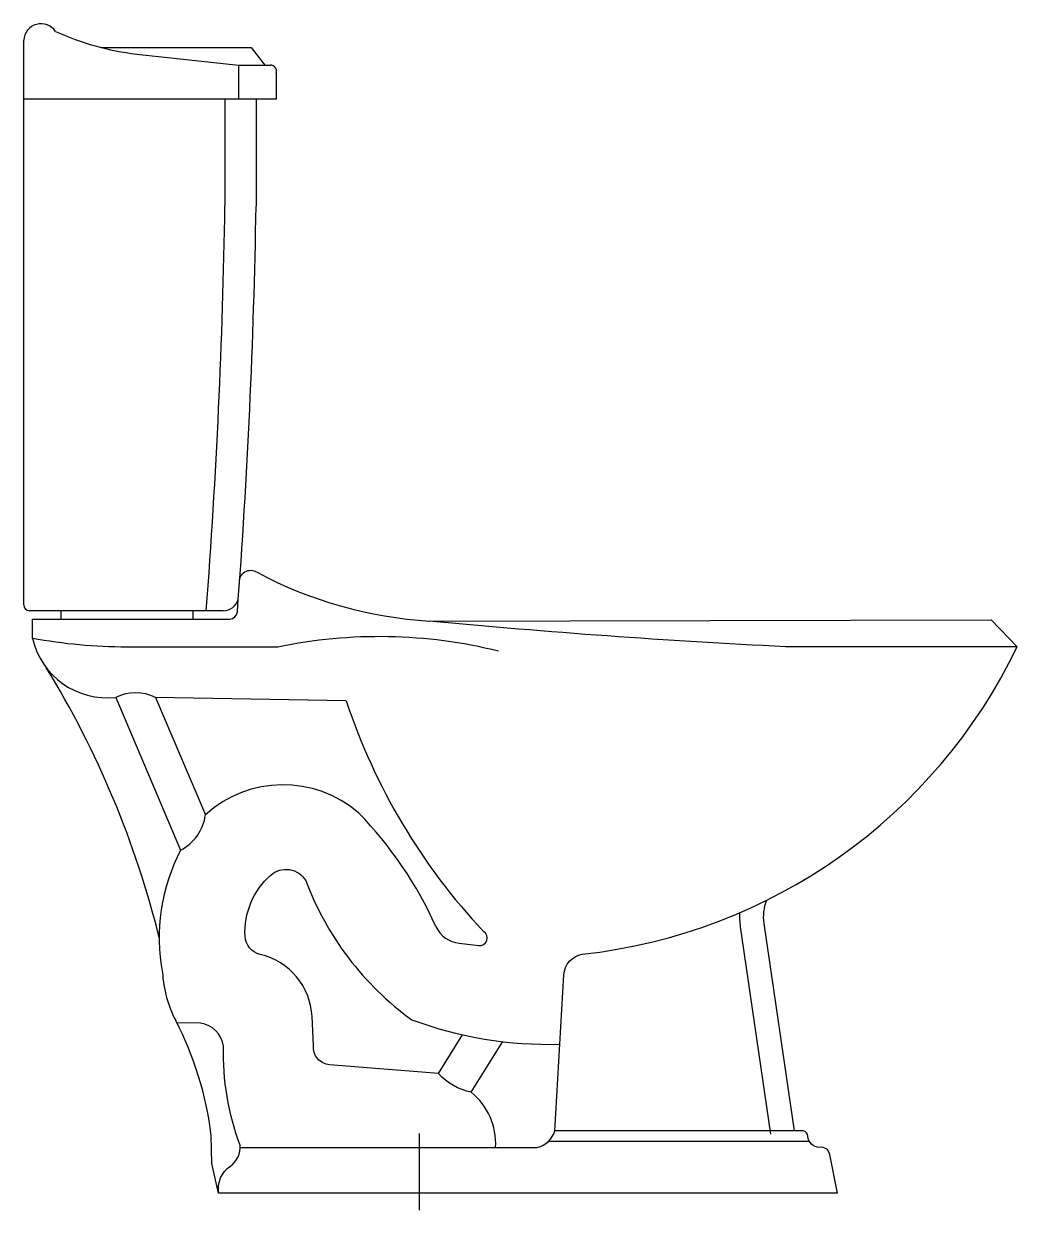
# Model space of a CAD drawing. Header units: millimetres. Extents: x 11.777 to 12.427, y -8.645 to -7.869.
import ezdxf

# ---------------------------------------------------------------- set-up
doc = ezdxf.new("R2010")
doc.units = ezdxf.units.MM
doc.header["$LTSCALE"] = 10

msp = doc.modelspace()

# ---------------------------------------------------------------- linework, layer by layer
for p, q in [((11.77698, -8.24902), (11.77698, -7.87952)), ((11.8276, -7.8843), (11.92571, -7.8843)), ((11.92571, -7.8843), (11.93463, -7.8959)), ((11.85089, -7.88861), (11.91752, -7.8959)), ((11.91752, -7.8959), (11.93843, -7.8959)), ((11.91752, -7.8959), (11.91752, -7.91815)), ((11.94223, -7.90072), (11.94223, -7.91815)), ((11.94223, -7.91815), (11.77698, -7.91815)), ((11.90864, -7.91815), (11.90864, -7.98787)), ((11.92898, -7.91815), (11.92898, -7.98787)), ((11.80154, -8.25281), (11.78077, -8.25281)), ((11.78263, -8.27088), (11.78263, -8.25823)), ((11.78263, -8.25823), (11.91175, -8.25823)), ((11.90752, -8.25281), (11.80154, -8.25281)), ((11.80154, -8.25823), (11.80154, -8.25281)), ((11.88754, -8.25281), (11.88754, -8.25823)), ((11.83718, -8.30952), (11.87962, -8.40938)), ((11.98797, -8.31182), (11.86326, -8.30952)), ((11.86326, -8.30952), (11.89585, -8.38631)), ((12.06194, -8.47031), (12.07462, -8.4718)), ((12.04833, -8.55563), (12.06393, -8.53019)), ((12.06977, -8.56785), (12.09033, -8.5347)), ((11.90003, -8.61447), (11.89966, -8.59605)), ((11.90451, -8.63381), (11.90003, -8.61447)), ((12.30935, -8.63381), (11.90451, -8.63381))]:
    msp.add_line(p, q)
at = {"color": 1}
msp.add_line((12.03562, -8.59475), (12.03562, -8.645), dxfattribs=at)
for points in [[(11.91815, -8.23448, -0.635834), (11.92959, -8.22761)], [(11.92959, -8.22761, 0.108431), (12.04247, -8.25953), (12.40984, -8.25881), (12.42698, -8.27635), (12.27537, -8.27635, -0.011946), (12.04247, -8.25953, -3.572823)], [(12.08765, -8.27925, 0.112221), (11.94319, -8.27659), (11.84438, -8.27659, -0.046098), (11.78263, -8.27088, -3.437291)], [(11.91857, -8.60385), (12.11298, -8.60385, 0.278924), (12.12442, -8.59298), (12.13038, -8.49097, -0.347343), (12.14236, -8.4775, 0.258804), (12.42698, -8.27635, -0.464753)], [(12.08572, -8.60385, 0.238176), (12.06977, -8.56785, -0.15947), (12.04833, -8.55563), (11.97699, -8.54981, -0.417302), (11.9665, -8.53731), (11.9656, -8.51834, 0.335248), (11.9317, -8.47759, -0.333933), (11.92176, -8.46571, -0.228883), (11.93856, -8.42577, -0.468196), (11.96147, -8.42931, 0.147295), (12.03086, -8.52041, 0.095659), (12.12772, -8.53639, 0.095659)], [(12.2812, -8.59298), (12.26136, -8.45731, -0.129502), (12.26307, -8.44217, -0.129502)], [(12.26582, -8.59523), (12.24599, -8.45956, -0.05129), (12.24559, -8.45027, -0.05129)], [(11.90451, -8.63381, -0.285251), (11.91218, -8.61607, 0.270313), (11.9185, -8.60248, -0.095431), (11.90767, -8.53761, 0.336289), (11.89261, -8.52256), (11.87711, -8.52237)], [(12.30935, -8.63381), (12.30435, -8.60844, 0.406569), (12.29778, -8.60391, -0.401491), (12.28997, -8.59657, 0.330116), (12.287, -8.59298), (12.12442, -8.59298)]]:
    msp.add_lwpolyline(points, format="xyb")
msp.add_lwpolyline([(12.29097, -8.59998), (12.12024, -8.59998)])
for centre, radius, start, end in [((11.78835, -7.8802), 0.0114, 34.18638, 176.55808), ((11.87147, -7.71214), 0.17767, 245.49388, 263.34786), ((11.93843, -7.89981), 0.00391, 346.5364, 90), ((7.46718, -7.91546), 4.44205, 355.64447, 359.06602), ((7.46718, -7.91546), 4.46239, 355.65409, 359.06602), ((11.78077, -8.24902), 0.0038, 180, 270), ((11.90738, -8.24246), 0.01035, 270.76829, 344.78409), ((11.91175, -8.25323), 0.005, 270, 355.65409), ((11.83177, -8.25933), 0.05048, 193.23004, 276.15771), ((11.25891, -8.61666), 0.62495, 13.86859, 31.5075), ((11.85022, -8.33637), 0.02985, 64.09946, 115.90054), ((12.37615, -8.18284), 0.40905, 198.38047, 223.16367), ((11.94667, -8.4422), 0.07553, 49.04998, 132.28102), ((11.8657, -8.38234), 0.03041, 297.2317, 352.49928), ((11.80881, -8.56689), 0.26102, 24.31707, 44.12821), ((11.99083, -8.46687), 0.12519, 152.66724, 190.46463), ((12.06369, -8.45172), 0.01867, 204.31707, 264.60264), ((12.0752, -8.46688), 0.00495, 263.29546, 58.40793), ((11.9452, -8.48509), 0.0776, 183.33446, 207.53443), ((11.68168, -8.62247), 0.21957, 6.91081, 27.53443)]:
    msp.add_arc(centre, radius, start, end)

doc.saveas('drawing.dxf')
